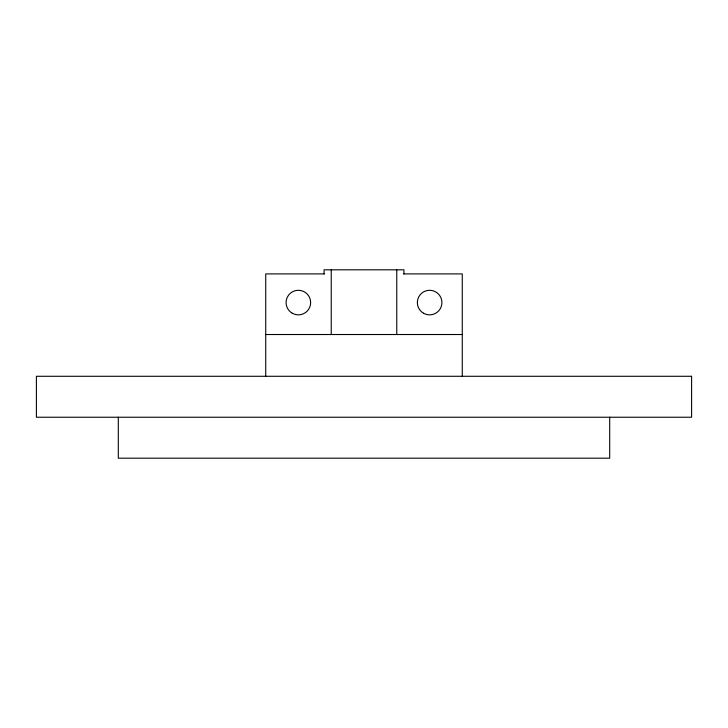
<?xml version="1.0" encoding="UTF-8"?>
<svg xmlns="http://www.w3.org/2000/svg" width="728" height="728" viewBox="0 0 728 728"><rect width="100%" height="100%" fill="white"/><g stroke="black" fill="none" stroke-linecap="round" stroke-linejoin="round"><path stroke-width="1.09" d="M324.379 273.91L265.72 273.91L265.72 376.285M403.621 273.91L462.28 273.91L462.28 376.285M265.72 334.516L462.28 334.516M609.7 417.235L609.7 458.185L118.3 458.185L118.3 417.235M403.94 273.91L403.94 269.815L324.06 269.815L324.06 273.91M396.76 269.815L396.76 334.516M331.24 269.815L331.24 334.516M691.6 376.285L36.4 376.285L36.4 417.235L691.6 417.235L691.6 376.285M423.496 313.213A12.285 12.285 0 0 0 441.923 302.575A12.285 12.285 0 0 0 423.496 291.937A12.285 12.285 0 0 0 423.496 313.213M292.219 313.213A12.285 12.285 0 0 0 310.647 302.575A12.285 12.285 0 0 0 292.219 291.937A12.285 12.285 0 0 0 292.219 313.213"/></g></svg>
